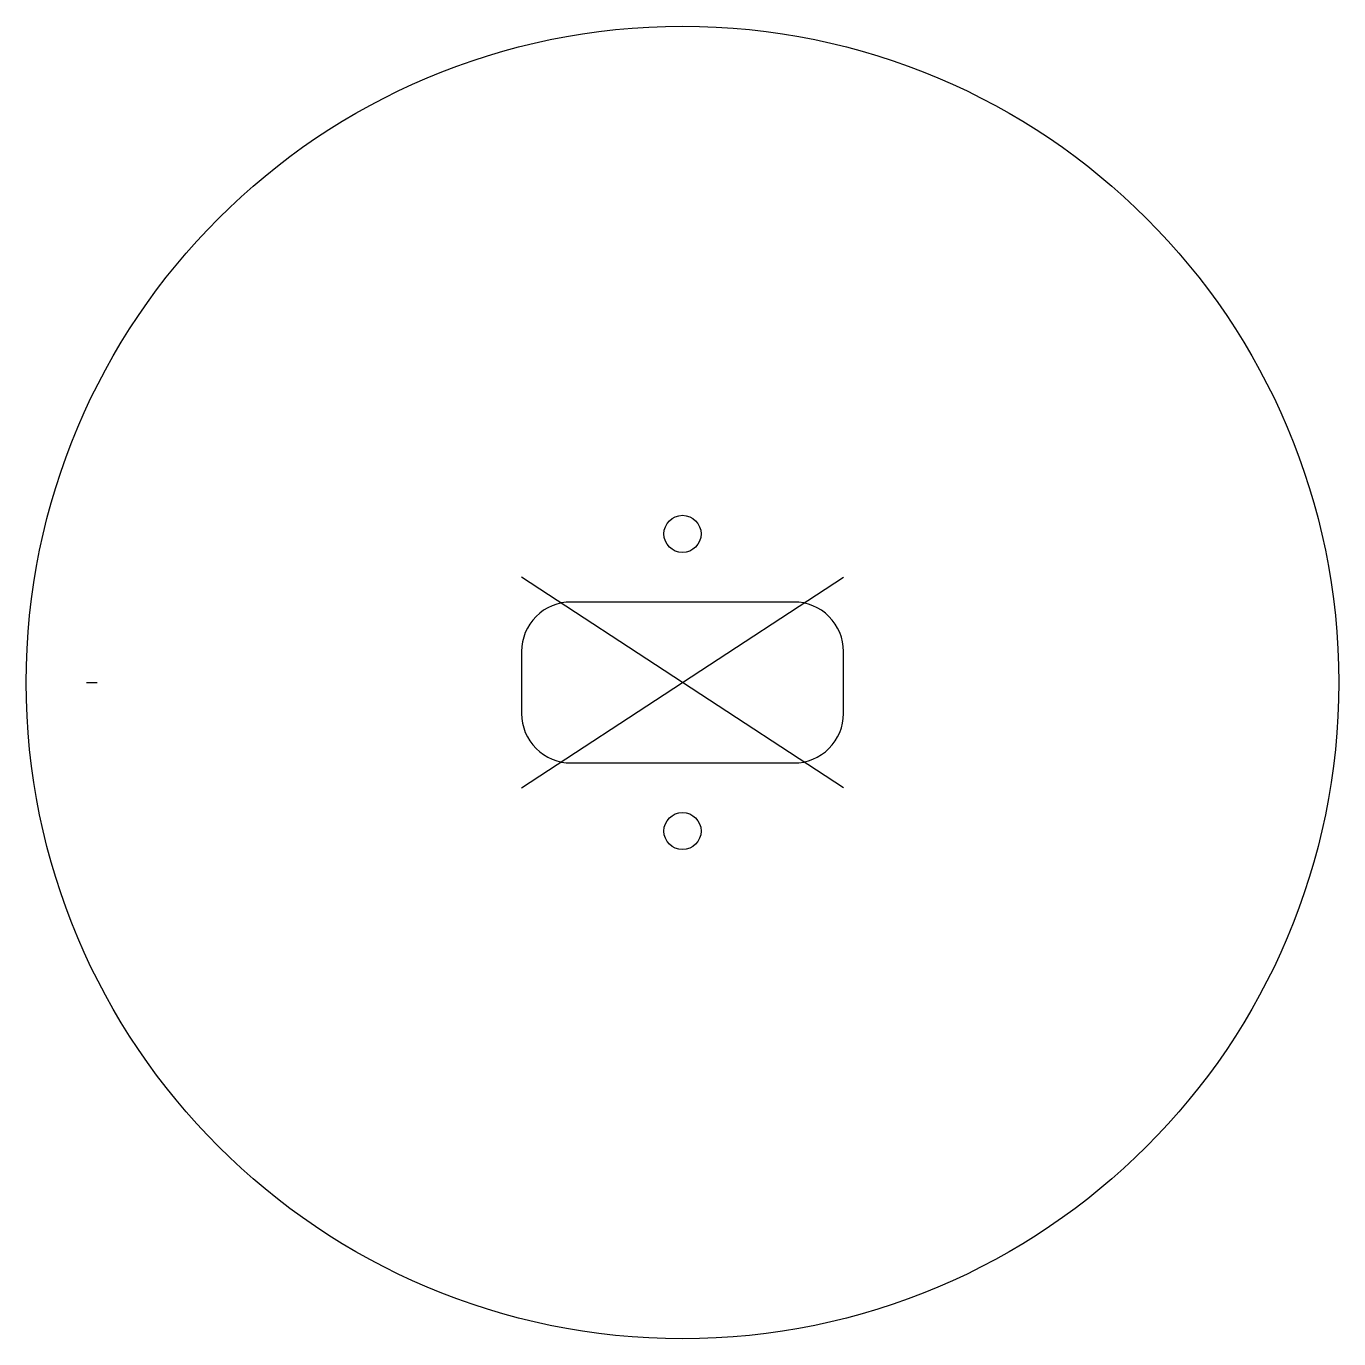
# Model space of a CAD drawing. Header units: millimetres. Extents: x -175 to -69, y -3 to 103.
import ezdxf

# ---------------------------------------------------------------- set-up
doc = ezdxf.new("R2010")
doc.units = ezdxf.units.MM
doc.layers.get('0').update_dxf_attribs({"linetype": 'CONTINUOUS'})

msp = doc.modelspace()

# ---------------------------------------------------------------- linework, layer by layer
for p, q in [((-109.23, 41.34), (-135.23, 58.34)), ((-135.23, 41.34), (-109.23, 58.34)), ((-170.37, 49.84), (-169.5, 49.84))]:
    msp.add_line(p, q)
msp.add_lwpolyline([(-135.23, 52.34), (-135.23, 47.34, 0.414214), (-131.23, 43.34), (-113.23, 43.34, 0.414214), (-109.23, 47.34), (-109.23, 52.34, 0.414214), (-113.23, 56.34), (-131.23, 56.34, 0.414214)], format="xyb", close=True)
for centre, radius in [((-122.23, 49.84), 53), ((-122.23, 61.84), 1.5), ((-122.23, 37.84), 1.5)]:
    msp.add_circle(centre, radius)

doc.saveas('drawing.dxf')
